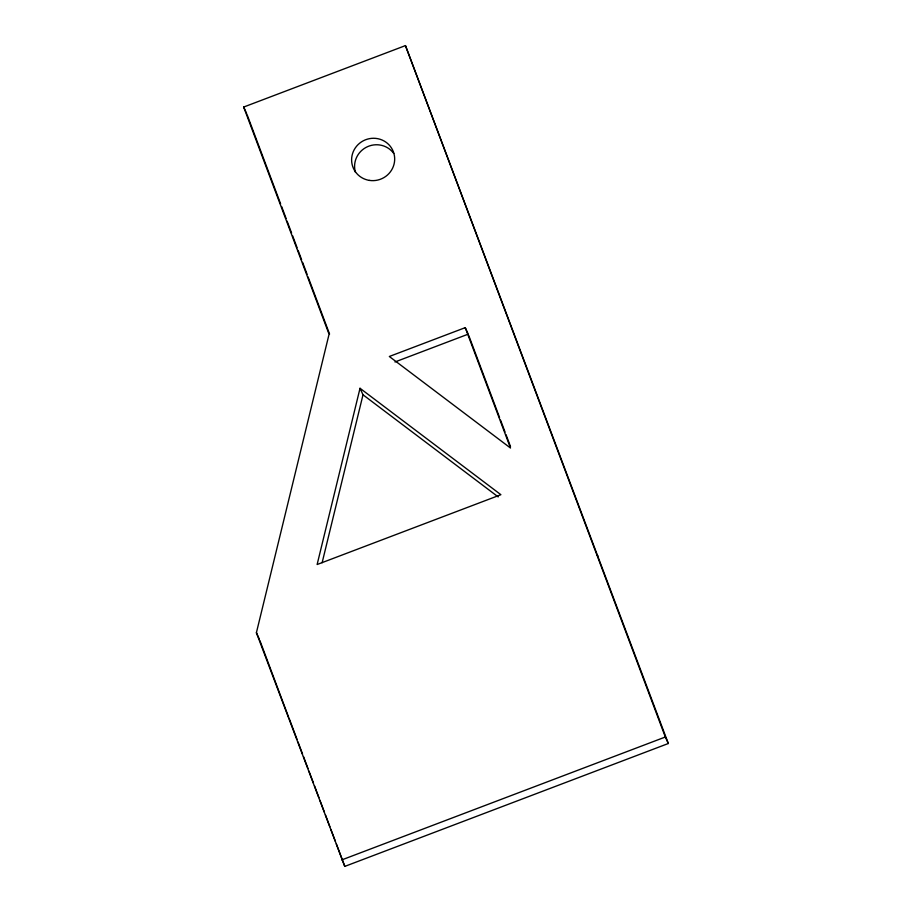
<?xml version="1.0" encoding="UTF-8"?>
<svg xmlns="http://www.w3.org/2000/svg" width="912" height="912" viewBox="0 0 912 912"><rect width="100%" height="100%" fill="white"/><g stroke="black" fill="none" stroke-linecap="round" stroke-linejoin="round"><path stroke-width="1.37" d="M256.397 632.723L329.072 334.225L243.675 107.046L405.452 45.6L668.325 743.508L344.782 866.4L256.397 632.723L259.384 639.221M360.023 388.284L317.125 564.517L500.893 494.703L360.023 388.284L363.01 394.782L498.203 496.915M322.118 562.75L363.01 394.782M465.245 327.647L389.321 356.489L510.492 448.031L465.245 327.647L468.232 334.145L394.964 361.973M341.795 859.902L665.338 737.01L668.325 743.508M597.28 554.758L597.782 555.841M243.675 107.046L246.662 113.544M405.452 45.6L665.338 737.01M468.734 335.468L499.559 417.491M500.551 420.136L505.031 432.037M506.023 434.682L510.503 446.595M247.163 114.866L280.622 203.878M281.626 206.534L286.117 218.492M287.109 221.149L291.612 233.107M292.604 235.763L297.095 247.722M298.099 250.378L301.598 259.681M302.59 262.337L307.093 274.295M308.085 276.952L329.563 334.077M259.886 640.543L288.591 717.151M289.093 718.234L297.05 739.404M298.042 742.049L302.51 753.962M303.514 756.607L307.982 768.508M308.974 771.153L313.454 783.055M314.446 785.711L318.926 797.612M319.918 800.257L324.398 812.159M325.39 814.804L329.859 826.717M330.862 829.361L335.331 841.263M336.323 843.908L344.782 866.4M355.463 172.334A21.637 21.101 -24.7 0 1 393.745 153.421M369.463 180.405A21.637 21.101 -24.7 0 0 393.368 151.78A21.637 21.101 -24.7 0 0 356.603 146.194A21.637 21.101 -24.7 0 0 369.463 180.405"/></g></svg>
